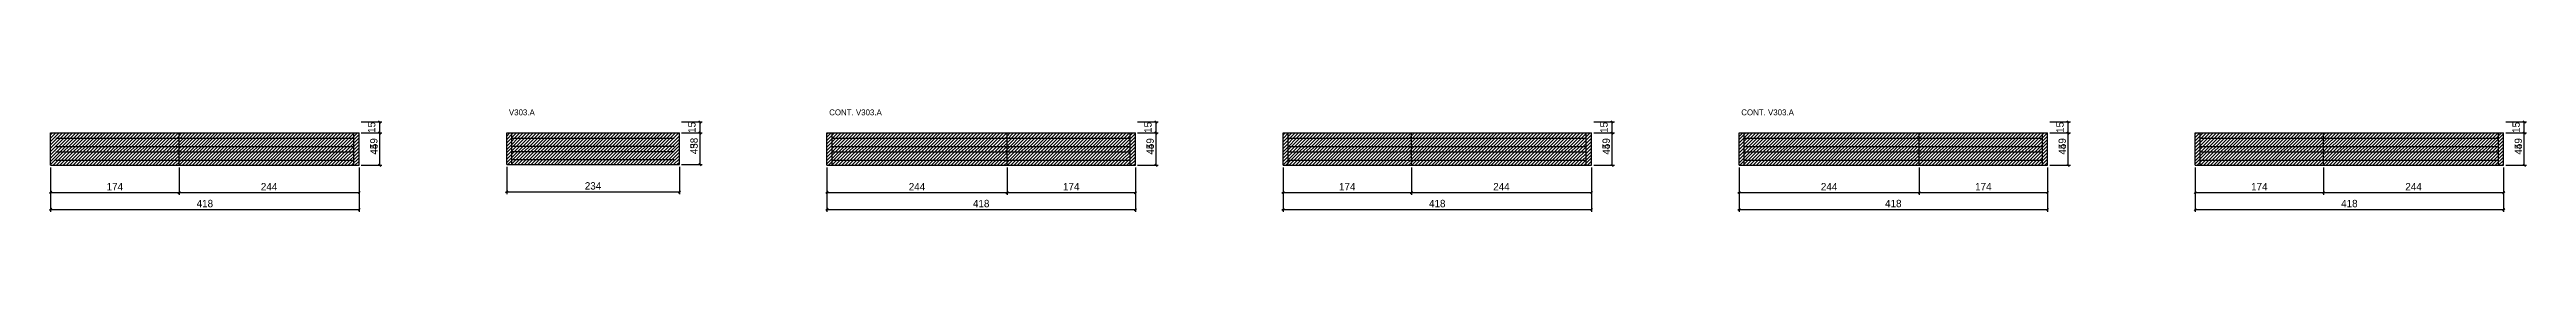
# Model space of a CAD drawing. Extents: x -2 to 3355, y -257 to -118.
import ezdxf

# ---------------------------------------------------------------- set-up
doc = ezdxf.new("R2010")
doc.units = 0
for name, color, linetype in [('COTA', 241, 'Continuous'), ('NOMENCLATURA', 7, 'Continuous'), ('Painéis', 200, 'Continuous'), ('Reaproveitamento', 251, 'Continuous'), ('SARR_2.2x7', 40, 'Continuous')]:
    doc.layers.add(name, color=color, linetype=linetype)
doc.dimstyles.new('PAINEL', dxfattribs={"dimtxt": 10, "dimasz": 3, "dimexe": 3, "dimexo": 3, "dimgap": 3, "dimtad": 1, "dimblk": 'OBLIQUE', "dimblk1": 'OBLIQUE', "dimcen": 2.5, "dimclrd": 4, "dimclre": 4, "dimclrt": 240, "dimazin": 3, "dimtfac": 1, "dimtmove": 0, "dimatfit": 3})

# ---------------------------------------------------------------- blocks, each defined once
blk = doc.blocks.new('_OBLIQUE')
at = {"color": 0, "linetype": 'BYBLOCK'}
blk.add_line((-0.5, -0.5), (0.5, 0.5), dxfattribs=at)

msp = doc.modelspace()

# ---------------------------------------------------------------- hatches: boundary and pattern name
at = {"layer": 'Reaproveitamento'}
h = msp.add_hatch(dxfattribs=at)
h.set_pattern_fill('ANSI31')
h.paths.add_polyline_path([(0, -194), (174, -194), (174, -150.4), (0, -150.4)])
h = msp.add_hatch(dxfattribs=at)
h.set_pattern_fill('ANSI31')
h.paths.add_polyline_path([(174, -194), (418, -194), (418, -150.4), (174, -150.4)])
h = msp.add_hatch(dxfattribs=at)
h.set_pattern_fill('ANSI31')
h.paths.add_polyline_path([(618, -193), (852, -193), (852, -150.4), (618, -150.4)])
h = msp.add_hatch(dxfattribs=at)
h.set_pattern_fill('ANSI31')
h.paths.add_polyline_path([(1052, -194), (1296, -194), (1296, -150.4), (1052, -150.4)])
h = msp.add_hatch(dxfattribs=at)
h.set_pattern_fill('ANSI31')
h.paths.add_polyline_path([(1296, -194), (1470, -194), (1470, -150.4), (1296, -150.4)])
h = msp.add_hatch(dxfattribs=at)
h.set_pattern_fill('ANSI31')
h.paths.add_polyline_path([(1670, -194), (1844, -194), (1844, -150.4), (1670, -150.4)])
h = msp.add_hatch(dxfattribs=at)
h.set_pattern_fill('ANSI31')
h.paths.add_polyline_path([(1844, -194), (2088, -194), (2088, -150.4), (1844, -150.4)])
h = msp.add_hatch(dxfattribs=at)
h.set_pattern_fill('ANSI31')
h.paths.add_polyline_path([(2288, -194), (2532, -194), (2532, -150.2), (2288, -150.2)])
h = msp.add_hatch(dxfattribs=at)
h.set_pattern_fill('ANSI31')
h.paths.add_polyline_path([(2532, -194), (2706, -194), (2706, -150.2), (2532, -150.2)])
h = msp.add_hatch(dxfattribs=at)
h.set_pattern_fill('ANSI31')
h.paths.add_polyline_path([(2906, -194), (3080, -194), (3080, -150.2), (2906, -150.2)])
h = msp.add_hatch(dxfattribs=at)
h.set_pattern_fill('ANSI31')
h.paths.add_polyline_path([(3080, -194), (3324, -194), (3324, -150.2), (3080, -150.2)])

# ---------------------------------------------------------------- linework, layer by layer
at = {"layer": 'Painéis'}
for p, q in [((0, -150), (174, -150)), ((0, -194), (0, -150)), ((174, -194), (174, -150)), ((174, -150), (418, -150)), ((418, -194), (418, -150)), ((618, -150), (852, -150)), ((618, -193), (618, -150)), ((852, -193), (852, -150)), ((1052, -150), (1296, -150)), ((1052, -194), (1052, -150)), ((1296, -194), (1296, -150)), ((1296, -150), (1470, -150)), ((1470, -194), (1470, -150)), ((1670, -150), (1844, -150)), ((1670, -194), (1670, -150)), ((1844, -194), (1844, -150)), ((1844, -150), (2088, -150)), ((2088, -194), (2088, -150)), ((2288, -150), (2532, -150)), ((2288, -194), (2288, -150)), ((2532, -194), (2532, -150)), ((2532, -150), (2706, -150)), ((2706, -194), (2706, -150)), ((2906, -150), (3080, -150)), ((2906, -194), (2906, -150)), ((3080, -194), (3080, -150)), ((3080, -150), (3324, -150)), ((3324, -194), (3324, -150)), ((0, -194), (174, -194)), ((174, -194), (418, -194)), ((618, -193), (852, -193)), ((1052, -194), (1296, -194)), ((1296, -194), (1470, -194)), ((1670, -194), (1844, -194)), ((1844, -194), (2088, -194)), ((2288, -194), (2532, -194)), ((2532, -194), (2706, -194)), ((2906, -194), (3080, -194)), ((3080, -194), (3324, -194))]:
    msp.add_line(p, q, dxfattribs=at)
at = {"layer": 'SARR_2.2x7'}
for p, q in [((411, -194), (411, -150)), ((625, -193), (625, -150)), ((1059, -194), (1059, -150)), ((1463, -194), (1463, -150)), ((1677, -194), (1677, -150)), ((2081, -194), (2081, -150)), ((2295, -194), (2295, -150)), ((2699, -194), (2699, -150)), ((2913, -194), (2913, -150)), ((3317, -194), (3317, -150))]:
    msp.add_line(p, q, dxfattribs=at)
for points in [[(7, -157), (174, -157)], [(7, -157), (174, -157)], [(174, -157), (411, -157)], [(174, -157), (411, -157)], [(625, -157), (845, -157)], [(625, -157), (845, -157)], [(1059, -157), (1296, -157)], [(1059, -157), (1296, -157)], [(1296, -157), (1463, -157)], [(1296, -157), (1463, -157)], [(1677, -157), (1844, -157)], [(1677, -157), (1844, -157)], [(1844, -157), (2081, -157)], [(1844, -157), (2081, -157)], [(2295, -157), (2532, -157)], [(2295, -157), (2532, -157)], [(2532, -157), (2699, -157)], [(2532, -157), (2699, -157)], [(2913, -157), (3080, -157)], [(2913, -157), (3080, -157)], [(3080, -157), (3317, -157)], [(3080, -157), (3317, -157)], [(7, -168.5), (174, -168.5)], [(7, -168.5), (174, -168.5)], [(7, -175.5), (174, -175.5)], [(7, -175.5), (174, -175.5)], [(7, -187), (174, -187)], [(7, -187), (174, -187)], [(174, -168.5), (411, -168.5)], [(174, -168.5), (411, -168.5)], [(174, -175.5), (411, -175.5)], [(174, -175.5), (411, -175.5)], [(174, -187), (411, -187)], [(174, -187), (411, -187)], [(625, -168), (845, -168)], [(625, -168), (845, -168)], [(625, -175), (845, -175)], [(625, -175), (845, -175)], [(625, -186), (845, -186)], [(625, -186), (845, -186)], [(1059, -168.5), (1296, -168.5)], [(1059, -168.5), (1296, -168.5)], [(1059, -175.5), (1296, -175.5)], [(1059, -175.5), (1296, -175.5)], [(1059, -187), (1296, -187)], [(1059, -187), (1296, -187)], [(1296, -168.5), (1463, -168.5)], [(1296, -168.5), (1463, -168.5)], [(1296, -175.5), (1463, -175.5)], [(1296, -175.5), (1463, -175.5)], [(1296, -187), (1463, -187)], [(1296, -187), (1463, -187)], [(1677, -168.5), (1844, -168.5)], [(1677, -168.5), (1844, -168.5)], [(1677, -175.5), (1844, -175.5)], [(1677, -175.5), (1844, -175.5)], [(1677, -187), (1844, -187)], [(1677, -187), (1844, -187)], [(1844, -168.5), (2081, -168.5)], [(1844, -168.5), (2081, -168.5)], [(1844, -175.5), (2081, -175.5)], [(1844, -175.5), (2081, -175.5)], [(1844, -187), (2081, -187)], [(1844, -187), (2081, -187)], [(2295, -168.5), (2532, -168.5)], [(2295, -168.5), (2532, -168.5)], [(2295, -175.5), (2532, -175.5)], [(2295, -175.5), (2532, -175.5)], [(2295, -187), (2532, -187)], [(2295, -187), (2532, -187)], [(2532, -168.5), (2699, -168.5)], [(2532, -168.5), (2699, -168.5)], [(2532, -175.5), (2699, -175.5)], [(2532, -175.5), (2699, -175.5)], [(2532, -187), (2699, -187)], [(2532, -187), (2699, -187)], [(2913, -168.5), (3080, -168.5)], [(2913, -168.5), (3080, -168.5)], [(2913, -175.5), (3080, -175.5)], [(2913, -175.5), (3080, -175.5)], [(2913, -187), (3080, -187)], [(2913, -187), (3080, -187)], [(3080, -168.5), (3317, -168.5)], [(3080, -168.5), (3317, -168.5)], [(3080, -175.5), (3317, -175.5)], [(3080, -175.5), (3317, -175.5)], [(3080, -187), (3317, -187)], [(3080, -187), (3317, -187)]]:
    msp.add_lwpolyline(points, dxfattribs=at)

# ---------------------------------------------------------------- texts
at = {"layer": 'NOMENCLATURA'}
for s, p in [('V303.A', (621, -126)), ('CONT. V303.A', (1055, -126)), ('CONT. V303.A', (2291, -126))]:
    msp.add_text(s, height=8, dxfattribs=at).set_placement(p)

# ---------------------------------------------------------------- dimensions: what is measured, and where the dimension line sits
at = {"layer": 'COTA'}
for base, p1, p2 in [((446, -194), (418, -194), (418, -135)), ((446, -150), (418, -150), (418, -135)), ((880, -193), (852, -193), (852, -135)), ((880, -150), (852, -150), (852, -135)), ((1498, -194), (1470, -194), (1470, -135)), ((1498, -150), (1470, -150), (1470, -135)), ((2116, -194), (2088, -194), (2088, -135)), ((2116, -150), (2088, -150), (2088, -135)), ((2734, -194), (2706, -194), (2706, -135)), ((2734, -150), (2706, -150), (2706, -135)), ((3352, -194), (3324, -194), (3324, -135)), ((3352, -150), (3324, -150), (3324, -135)), ((446, -194), (418, -194), (418, -150)), ((880, -193), (852, -193), (852, -150)), ((1498, -194), (1470, -194), (1470, -150)), ((2116, -194), (2088, -194), (2088, -150)), ((2734, -194), (2706, -194), (2706, -150)), ((3352, -194), (3324, -194), (3324, -150))]:
    msp.add_linear_dim(base=base, p1=p1, p2=p2, angle=90, dimstyle='PAINEL', dxfattribs=at).render()
for base, p1, p2 in [((0, -231), (0, -194), (174, -194)), ((0, -254), (0, -194), (418, -194)), ((174, -231), (174, -194), (418, -194)), ((618, -230), (618, -193), (852, -193)), ((1052, -231), (1052, -194), (1296, -194)), ((1052, -254), (1052, -194), (1470, -194)), ((1296, -231), (1296, -194), (1470, -194)), ((1670, -231), (1670, -194), (1844, -194)), ((1670, -254), (1670, -194), (2088, -194)), ((1844, -231), (1844, -194), (2088, -194)), ((2288, -231), (2288, -194), (2532, -194)), ((2288, -254), (2288, -194), (2706, -194)), ((2532, -231), (2532, -194), (2706, -194)), ((2906, -231), (2906, -194), (3080, -194)), ((2906, -254), (2906, -194), (3324, -194)), ((3080, -231), (3080, -194), (3324, -194))]:
    msp.add_linear_dim(base=base, p1=p1, p2=p2, dimstyle='PAINEL', dxfattribs=at).render()

doc.saveas('drawing.dxf')
